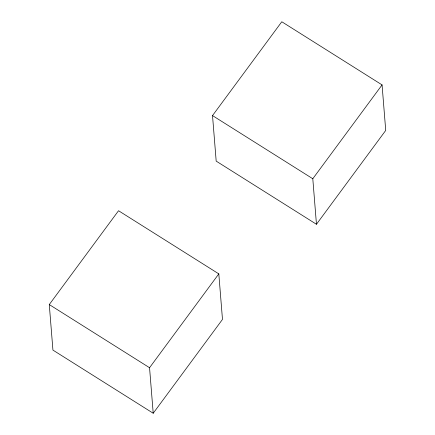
<?xml version="1.0" encoding="UTF-8"?>
<svg xmlns="http://www.w3.org/2000/svg" width="435" height="435" viewBox="0 0 435 435"><rect width="100%" height="100%" fill="white"/><g stroke="black" fill="none" stroke-linecap="round" stroke-linejoin="round"><path stroke-width="0.65" d="M49.275 304.571L118.537 210.73L218.816 273.881L222.481 319.41L153.212 413.25L52.934 350.099L49.275 304.571L149.553 367.722L153.212 413.25M212.519 115.59L281.788 21.75L382.066 84.901L385.725 130.429L316.462 224.27L216.184 161.119L212.519 115.59L312.798 178.742L316.462 224.27M149.553 367.722L218.816 273.881M312.798 178.742L382.066 84.901"/></g></svg>
